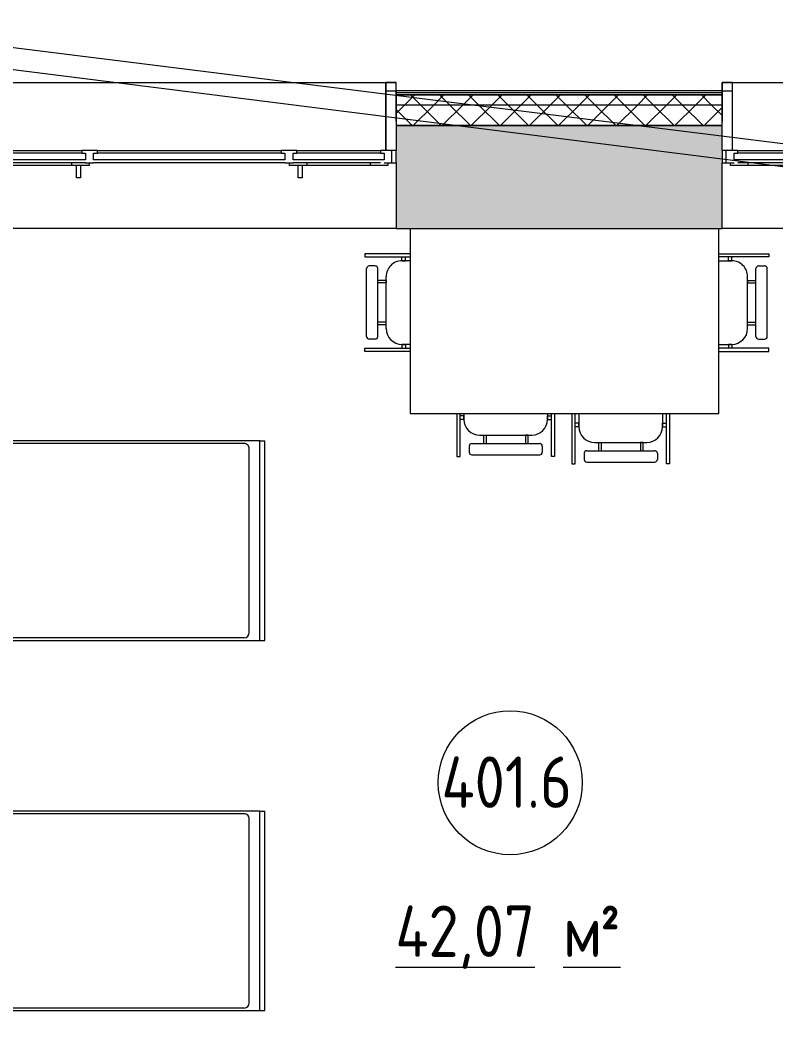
# Model space of a CAD drawing. Header units: millimetres. Extents: x -515342 to 330399, y -224905 to 507333.
# Drawn here: x -362674 to -359001, y 387349 to 392252 of the extents above; entities that cross this region are included whole.
import ezdxf

# ---------------------------------------------------------------- set-up
doc = ezdxf.new("R2010")
doc.units = ezdxf.units.MM
doc.layers.get('0').update_dxf_attribs({"lineweight": 0})
for name, color, linetype, lineweight in [('_ Окна', 7, 'Continuous', 0), ('Витраж', 7, 'Continuous', 0), ('Марки помещений', 7, 'Continuous', 0), ('Мебель', 7, 'Continuous', 0), ('Окна', 7, 'Continuous', 0), ('Стены внутренние', 7, 'Continuous', 0), ('Стены наружные', 7, 'Continuous', 0), ('Стены несущие', 7, 'Continuous', 0), ('Стены отделка', 7, 'Continuous', 0), ('Стены штриховка', 7, 'Continuous', 0), ('экспертиза ДУ', 1, 'Continuous', 0)]:
    doc.layers.add(name, color=color, linetype=linetype, lineweight=lineweight)
doc.styles.add('GOST Common_1', font='', dxfattribs={"width": 0.9, "height": 250})
doc.styles.add('GOST Common_2', font='', dxfattribs={"width": 0.9, "height": 250})
doc.styles.get('GOST Common_1').set_extended_font_data('GOST Common')
doc.styles.get('GOST Common_2').set_extended_font_data('GOST Common')
pattern_1 = [(45, (0, 0), (-70.71068, 70.71068), []), (135, (0, 0), (-70.71068, -70.71068), [])]

# ---------------------------------------------------------------- blocks, each defined once
blk = doc.blocks.new('Окно_ПВХ_3Створки_1Фрамуга-верх - АР_Окно_ОП_1820_h_х1970_3ст2фр-в-9696728-О_АР_П_4__10_050_План 4 этажа')
at = {"layer": '_ Окна'}
for p, q in [((-929, 130), (-1005, 130)), ((-1005, 130), (-1005, 70)), ((-985, 70), (-985, 130)), ((-947, 84), (-947, 116)), ((-947, 116), (-929, 116)), ((-929, 116), (-929, 130)), ((-523, 116), (-929, 116)), ((-447, 130), (-523, 130)), ((-523, 130), (-523, 116)), ((-523, 116), (-505, 116)), ((-505, 116), (-505, 84)), ((-465, 84), (-465, 116)), ((-465, 116), (-447, 116)), ((-447, 116), (-447, 130)), ((447, 116), (-447, 116)), ((523, 130), (447, 130)), ((447, 130), (447, 116)), ((447, 116), (465, 116)), ((465, 116), (465, 84)), ((505, 84), (505, 116)), ((505, 116), (523, 116)), ((523, 116), (523, 130)), ((929, 116), (523, 116)), ((929, 130), (929, 116)), ((1005, 130), (929, 130)), ((929, 116), (947, 116)), ((947, 116), (947, 84)), ((985, 70), (985, 130)), ((1005, 70), (1005, 130)), ((-1005, 70), (-947, 70)), ((-965, 56), (-965, 70)), ((-880, 56), (-965, 56)), ((-505, 84), (-947, 84)), ((-880, 70), (-880, 56)), ((-572, 70), (-572, 56)), ((-487, 56), (-572, 56)), ((-505, 70), (-465, 70)), ((-487, 70), (-487, 56)), ((465, 84), (-465, 84)), ((465, 70), (505, 70)), ((487, 56), (487, 70)), ((572, 56), (487, 56)), ((947, 84), (505, 84)), ((572, 70), (572, 56)), ((880, 70), (880, 56)), ((965, 56), (880, 56)), ((947, 70), (1005, 70)), ((965, 70), (965, 56))]:
    blk.add_line(p, q, dxfattribs=at)
at = {"layer": 'Окна'}
for p, q in [((-929, 130), (-523, 130)), ((-447, 130), (447, 130)), ((523, 130), (929, 130)), ((-505, 70), (-929, 70)), ((-572, 56), (-880, 56)), ((-548.5, -4), (-548.5, 56)), ((-528.5, 56), (-528.5, -4)), ((465, 70), (-465, 70)), ((929, 70), (505, 70)), ((528.5, -4), (528.5, 56)), ((548.5, 56), (548.5, -4)), ((880, 56), (572, 56)), ((-528.5, -4), (-548.5, -4)), ((548.5, -4), (528.5, -4))]:
    blk.add_line(p, q, dxfattribs=at)
blk = doc.blocks.new('Прямоугольный импост - АР_Откос_Металлический_50х330 Белый Левый-9898761-О_АР_П_4__10_050_План 4 этажа')
at = {"layer": 'Витраж'}
blk.add_line((8064.1, 16115), (9974.1, 16115), dxfattribs=at)
blk = doc.blocks.new('Прямоугольный импост - АР_Откос_Металлический_50х330 Белый Левый-V19-О_АР_П_4__10_050_План 4 этажа')
at = {"layer": 'Витраж', "lineweight": 18}
for p, q in [((0, 40), (-50, 40)), ((-50, 40), (-50, -290)), ((-49, -290), (-49, 39)), ((-49, 39), (-1, 39)), ((-1, 39), (-1, -150)), ((0, -150), (0, 40)), ((-1, -150), (0, -150))]:
    blk.add_line(p, q, dxfattribs=at)
blk = doc.blocks.new('Прямоугольный импост - АР_Откос_Металлический_50х330 Белый Правый-V18-О_АР_П_4__10_050_План 4 этажа')
at = {"layer": 'Витраж', "lineweight": 18}
for p, q in [((-50, -290), (-50, 40)), ((-50, 40), (0, 40)), ((-1, 39), (-49, 39)), ((-49, 39), (-49, -290)), ((-1, -150), (-1, 39)), ((0, 40), (0, -150)), ((0, -150), (-1, -150))]:
    blk.add_line(p, q, dxfattribs=at)
blk = doc.blocks.new('СД_Люблино_Фасады_rvt-1-О_АР_П_4__10_050_План 4 этажа')
at = {"layer": 'Стены внутренние'}
h = blk.add_hatch(dxfattribs=at)
h.set_pattern_fill('FP_1', color=256, style=0, pattern_type=2)
h.set_pattern_definition([(45, (0, 0), (-224.5064, 224.5064), []), (45, (224.5, 0), (-224.5064, 224.5064), [396.875, -79.375, 3.353, -76.022])])
h.paths.add_polyline_path([(101337.7, 15405), (101935, 15405), (101935, 15905), (97278.9, 15905), (97278.9, 15405), (101210, 15405)])
h.paths.add_polyline_path([(95268.9, 15405), (95268.9, 15905), (93672.7, 15905), (93672.7, 15405), (95206.9, 15405)])
h.paths.add_polyline_path([(91662.7, 15405), (91662.7, 15905), (90062.5, 15905), (90062.5, 15405), (91375.2, 15405)])
h.paths.add_polyline_path([(88052.5, 15405), (88052.5, 15905), (86472.6, 15905), (86472.6, 15405), (87798.9, 15405)])
h.paths.add_polyline_path([(84462.6, 15405), (84462.6, 15905), (82935.3, 15905), (82935.3, 15405), (84222.6, 15405)])
h.paths.add_polyline_path([(80925.3, 15405), (80925.3, 15905), (79340.3, 15905), (79340.3, 15405), (80901.8, 15405)])
h.paths.add_polyline_path([(77330.3, 15405), (77330.3, 15905), (75739.7, 15905), (75739.7, 15405), (77070.1, 15405)])
h.paths.add_polyline_path([(73729.7, 15405), (73729.7, 15905), (72144.8, 15905), (72144.8, 15405), (73493.8, 15405)])
h.paths.add_polyline_path([(70134.8, 15405), (70134.8, 15905), (68493.6, 15905), (68493.6, 15405), (69917.5, 15405)])
h.paths.add_polyline_path([(66341.2, 15405), (66483.6, 15405), (66483.6, 15905), (64878.6, 15905), (64878.6, 15405), (65319.4, 15405)])
h.paths.add_polyline_path([(62868.6, 15405), (62868.6, 15905), (60500.1, 15905), (60500.1, 15405), (62764.9, 15405)])
h.paths.add_polyline_path([(58090.1, 15405), (58090.1, 15905), (56894.2, 15905), (56894.2, 15405), (57655.9, 15405)])
h.paths.add_polyline_path([(54484.2, 15405), (54484.2, 15905), (51825.9, 15905), (51825.9, 15405), (54079.6, 15405)])
h.paths.add_polyline_path([(49815.9, 15405), (49815.9, 15905), (47243.8, 15905), (47243.8, 15405), (48970.6, 15405)])
h.paths.add_polyline_path([(44833.8, 15405), (44833.8, 15905), (43623.8, 15905), (43623.8, 15405), (44430.3, 15405)])
h.paths.add_polyline_path([(41213.8, 15405), (41213.8, 15905), (38819.5, 15905), (38819.5, 15405), (40796.3, 15405)])
h.paths.add_polyline_path([(36709.1, 15405), (36809.5, 15405), (36809.5, 15905), (35219.5, 15905), (35219.5, 15405), (35687.3, 15405)])
h.paths.add_polyline_path([(33209.5, 15405), (33209.5, 15905), (31619.5, 15905), (31619.5, 15405), (33132.8, 15405)])
h.paths.add_polyline_path([(29609.5, 15405), (29609.5, 15905), (28023.1, 15905), (28023.8, 15405), (29556.5, 15405)])
h.paths.add_polyline_path([(25980.2, 15405), (26013.1, 15405), (26013.1, 15905), (24425.8, 15905), (24425.8, 15405), (25469.3, 15405)])
h.paths.add_polyline_path([(22415.8, 15405), (22415.8, 15905), (20810.9, 15905), (20810.9, 15405), (22403.9, 15405)])
h.paths.add_polyline_path([(18800.9, 15405), (18800.9, 15905), (17210.3, 15905), (17210.3, 15405), (18397.4, 15405)])
h.paths.add_polyline_path([(15200.3, 15405), (15200.3, 15905), (13615.3, 15905), (13615.3, 15405), (14740.4, 15405)])
h.paths.add_polyline_path([(11605.3, 15405), (11605.3, 15905), (10024.1, 15905), (10024.1, 15405), (11201.9, 15405)])
h.paths.add_polyline_path([(8014.1, 15405), (8014.1, 15905), (6409.2, 15905), (6409.2, 15405), (7587.9, 15405)])
h.paths.add_polyline_path([(4399.2, 15405), (4399.2, 15905), (-305, 15905), (-305, 15405), (4011.6, 15405)])
at = {"layer": 'Стены наружные'}
h = blk.add_hatch(dxfattribs=at)
h.set_pattern_fill('FP_2', color=256, style=0, pattern_type=2)
h.set_pattern_definition(pattern_1)
h.paths.add_polyline_path([(102035, 16005), (102085, 16005), (102085, 16055), (97278.9, 16055), (97278.9, 16005), (101082.3, 16005)])
h.paths.add_polyline_path([(95268.9, 16005), (95268.9, 16055), (93672.7, 16055), (93672.7, 16005), (94951.5, 16005)])
h.paths.add_polyline_path([(91662.7, 16005), (91662.7, 16055), (90062.5, 16055), (90062.5, 16005), (90864.3, 16005)])
h.paths.add_polyline_path([(88052.5, 16005), (88052.5, 16055), (86472.6, 16055), (86472.6, 16005), (86777.1, 16005)])
h.paths.add_polyline_path([(84462.6, 16005), (84462.6, 16055), (82935.3, 16055), (82935.3, 16005), (84222.6, 16005)])
h.paths.add_polyline_path([(80925.3, 16005), (80925.3, 16055), (79340.3, 16055), (79340.3, 16005), (80646.3, 16005)])
h.paths.add_polyline_path([(77330.3, 16005), (77330.3, 16055), (75739.7, 16055), (75739.7, 16005), (76559.2, 16005)])
h.paths.add_polyline_path([(73729.7, 16005), (73729.7, 16055), (72144.8, 16055), (72144.8, 16005), (72472, 16005)])
h.paths.add_polyline_path([(70134.8, 16005), (70134.8, 16055), (68493.6, 16055), (68493.6, 16005)])
h.paths.add_polyline_path([(66483.6, 16005), (66483.6, 16055), (64878.6, 16055), (64878.6, 16005), (66341.2, 16005)])
h.paths.add_polyline_path([(62868.6, 16005), (62868.6, 16055), (60500.1, 16055), (60500.1, 16005), (62254, 16005)])
h.paths.add_polyline_path([(58090.1, 16005), (58090.1, 16055), (56894.2, 16055), (56894.2, 16005)])
h.paths.add_polyline_path([(54484.2, 16005), (54484.2, 16055), (51825.9, 16055), (51825.9, 16005), (52036, 16005)])
h.paths.add_polyline_path([(49815.9, 16005), (49815.9, 16055), (47243.8, 16055), (47243.8, 16005), (47948.8, 16005)])
h.paths.add_polyline_path([(43861.7, 16005), (44833.8, 16005), (44833.8, 16055), (43623.8, 16055), (43623.8, 16005)])
h.paths.add_polyline_path([(41213.8, 16005), (41213.8, 16055), (38819.5, 16055), (38819.5, 16005), (40796.3, 16005)])
h.paths.add_polyline_path([(36809.5, 16005), (36809.5, 16055), (35219.5, 16055), (35219.5, 16005), (35687.3, 16005)])
h.paths.add_polyline_path([(33209.5, 16005), (33209.5, 16055), (31619.5, 16055), (31619.5, 16005)])
h.paths.add_polyline_path([(29609.5, 16005), (29609.5, 16055), (28023.1, 16055), (28023.1, 16005), (29556.5, 16005)])
h.paths.add_polyline_path([(26013.1, 16005), (26013.1, 16055), (24425.8, 16055), (24425.8, 16005)])
h.paths.add_polyline_path([(22415.8, 16005), (22415.8, 16055), (20810.9, 16055), (20810.9, 16005)])
h.paths.add_polyline_path([(18800.9, 16005), (18800.9, 16055), (17210.3, 16055), (17210.3, 16005), (18316.7, 16005)])
h.paths.add_polyline_path([(15200.3, 16005), (15200.3, 16055), (13615.3, 16055), (13615.3, 16005)])
h.paths.add_polyline_path([(11605.3, 16005), (11605.3, 16055), (10024.1, 16055), (10024.1, 16005), (11164.2, 16005)])
h.paths.add_polyline_path([(8014.1, 16005), (8014.1, 16055), (6409.2, 16055), (6409.2, 16005), (7587.9, 16005)])
h.paths.add_polyline_path([(4399.2, 16005), (4399.2, 16055), (-405, 16055), (-405, 16005), (2989.8, 16005)])
h = blk.add_hatch(dxfattribs=at)
h.set_pattern_fill('FP_2', color=256, style=0, pattern_type=2)
h.set_pattern_definition(pattern_1)
h.paths.add_polyline_path([(101935, 15905), (102035, 15905), (102035, 16005), (97278.9, 16005), (97278.9, 15905), (101082.3, 15905)])
h.paths.add_polyline_path([(95268.9, 15905), (95268.9, 16005), (93672.7, 16005), (93672.7, 15905), (94951.5, 15905)])
h.paths.add_polyline_path([(91662.7, 15905), (91662.7, 16005), (90062.5, 16005), (90062.5, 15905), (90864.3, 15905)])
h.paths.add_polyline_path([(88052.5, 15905), (88052.5, 16005), (86472.6, 16005), (86472.6, 15905), (86777.1, 15905)])
h.paths.add_polyline_path([(84462.6, 15905), (84462.6, 16005), (82935.3, 16005), (82935.3, 15905), (84222.6, 15905)])
h.paths.add_polyline_path([(80925.3, 15905), (80925.3, 16005), (79340.3, 16005), (79340.3, 15905), (80646.3, 15905)])
h.paths.add_polyline_path([(77330.3, 15905), (77330.3, 16005), (75739.7, 16005), (75739.7, 15905), (76559.2, 15905)])
h.paths.add_polyline_path([(73729.7, 15905), (73729.7, 16005), (72144.8, 16005), (72144.8, 15905), (72472, 15905)])
h.paths.add_polyline_path([(70134.8, 15905), (70134.8, 16005), (68493.6, 16005), (68493.6, 15905)])
h.paths.add_polyline_path([(66341.2, 15905), (66483.6, 15905), (66483.6, 16005), (64878.6, 16005), (64878.6, 15905)])
h.paths.add_polyline_path([(62868.6, 15905), (62868.6, 16005), (60500.1, 16005), (60500.1, 15905), (62254, 15905)])
h.paths.add_polyline_path([(58090.1, 15905), (58090.1, 16005), (56894.2, 16005), (56894.2, 15905)])
h.paths.add_polyline_path([(54484.2, 15905), (54484.2, 16005), (51825.9, 16005), (51825.9, 15905), (52036, 15905)])
h.paths.add_polyline_path([(49815.9, 15905), (49815.9, 16005), (47243.8, 16005), (47243.8, 15905), (47948.8, 15905)])
h.paths.add_polyline_path([(44833.8, 15905), (44833.8, 16005), (43623.8, 16005), (43623.8, 15905), (43861.7, 15905)])
h.paths.add_polyline_path([(41213.8, 15905), (41213.8, 16005), (38819.5, 16005), (38819.5, 15905), (40796.3, 15905)])
h.paths.add_polyline_path([(36809.5, 15905), (36809.5, 16005), (35219.5, 16005), (35219.5, 15905), (35687.3, 15905)])
h.paths.add_polyline_path([(33209.5, 15905), (33209.5, 16005), (31619.5, 16005), (31619.5, 15905)])
h.paths.add_polyline_path([(29556.5, 15905), (29609.5, 15905), (29609.5, 16005), (28023.1, 16005), (28023.1, 15905)])
h.paths.add_polyline_path([(26013.1, 15905), (26013.1, 16005), (24425.8, 16005), (24425.8, 15905)])
h.paths.add_polyline_path([(22415.8, 15905), (22415.8, 16005), (20810.9, 16005), (20810.9, 15905)])
h.paths.add_polyline_path([(18800.9, 15905), (18800.9, 16005), (17210.3, 16005), (17210.3, 15905), (18316.7, 15905)])
h.paths.add_polyline_path([(15200.3, 15905), (15200.3, 16005), (13615.3, 16005), (13615.3, 15905)])
h.paths.add_polyline_path([(11605.3, 15905), (11605.3, 16005), (10024.1, 16005), (10024.1, 15905), (11164.2, 15905)])
h.paths.add_polyline_path([(8014.1, 15905), (8014.1, 16005), (6409.2, 16005), (6409.2, 15905), (7587.9, 15905)])
h.paths.add_polyline_path([(4399.2, 15905), (4399.2, 16005), (-305, 16005), (-305, 15905), (2989.8, 15905)])
at = {"layer": 'Стены внутренние'}
for p, q in [((13566.2, 16075), (13614.5, 16075)), ((15201.1, 16075), (15249.4, 16075)), ((13615.3, 15405), (11605.3, 15405)), ((17210.3, 15405), (15200.3, 15405))]:
    blk.add_line(p, q, dxfattribs=at)
at = {"layer": 'Стены несущие'}
for p, q in [((13615.3, 15905), (13615.3, 15785)), ((15200.3, 15905), (13615.3, 15905)), ((13615.3, 15905), (15200.3, 15905)), ((15200.3, 15785), (15200.3, 15905)), ((13615.3, 15725), (13615.3, 15405)), ((15200.3, 15405), (15200.3, 15725)), ((13615.3, 15405), (15200.3, 15405))]:
    blk.add_line(p, q, dxfattribs=at)
at = {"layer": 'Стены отделка', "lineweight": 9}
for p, q in [((15200.3, 16075), (13615.3, 16075)), ((13615.3, 16075), (13615.3, 16065)), ((13615.3, 16065), (13615.3, 16055)), ((13615.3, 16055), (13615.3, 16005)), ((15200.3, 16065), (15200.3, 16075)), ((15200.3, 16055), (15200.3, 16065)), ((15200.3, 16005), (15200.3, 16055)), ((13615.3, 16005), (13615.3, 15905)), ((15200.3, 15905), (15200.3, 16005))]:
    blk.add_line(p, q, dxfattribs=at)
at = {"layer": 'Стены штриховка'}
for p, q in [((15200.3, 16065), (13615.3, 16065)), ((15200.3, 16055), (13615.3, 16055)), ((13615.3, 16055), (15200.3, 16055)), ((15200.3, 16005), (13615.3, 16005))]:
    blk.add_line(p, q, dxfattribs=at)
at = {"layer": 'Витраж', "lineweight": 9}
for name, p in [('Прямоугольный импост - АР_Откос_Металлический_50х330 Белый Левый-9898761-О_АР_П_4__10_050_План 4 этажа', (3591.2, 0)), ('Прямоугольный импост - АР_Откос_Металлический_50х330 Белый Левый-V19-О_АР_П_4__10_050_План 4 этажа', (13615.3, 16075)), ('Прямоугольный импост - АР_Откос_Металлический_50х330 Белый Левый-9898761-О_АР_П_4__10_050_План 4 этажа', (7186.1, 0))]:
    blk.add_blockref(name, p, dxfattribs=at)
at = {"layer": 'Витраж', "lineweight": 9, "extrusion": (0, 0, -1)}
blk.add_blockref('Прямоугольный импост - АР_Откос_Металлический_50х330 Белый Правый-V18-О_АР_П_4__10_050_План 4 этажа', (-15200.3, 16075), dxfattribs=at)
at = {"layer": 'Окна', "lineweight": 9}
for p in [(12610.3, 15655), (16205.3, 15655)]:
    blk.add_blockref('Окно_ПВХ_3Створки_1Фрамуга-верх - АР_Окно_ОП_1820_h_х1970_3ст2фр-в-9696728-О_АР_П_4__10_050_План 4 этажа', p, dxfattribs=at)
blk = doc.blocks.new('Кровать-Больница - 0970 x 2100 мм-V41-О_АР_П_4__10_050_План 4 этажа')
at = {"layer": 'Мебель'}
for p, q in [((-76.5, 659), (-76.5, 633.6)), ((-76.5, 659), (893.5, 659)), ((893.5, 659), (893.5, 633.6)), ((-76.5, 633.6), (-76.5, -1415.6)), ((-76.5, 633.6), (893.5, 633.6)), ((893.5, -1415.6), (893.5, 633.6)), ((-63.8, -1339.4), (-63.8, 557.4)), ((-38.4, 582.8), (855.4, 582.8)), ((880.8, -1339.4), (880.8, 557.4)), ((108.5, 506.6), (108.5, 206.6)), ((108.5, 506.6), (708.5, 506.6)), ((708.5, 506.6), (708.5, 206.6)), ((880.8, 201.8), (-63.8, 45.1)), ((108.5, 206.6), (708.5, 206.6)), ((-38.4, -1364.8), (855.4, -1364.8)), ((-76.5, -1415.6), (-76.5, -1441)), ((-76.5, -1415.6), (893.5, -1415.6)), ((893.5, -1415.6), (893.5, -1441)), ((-76.5, -1441), (893.5, -1441))]:
    blk.add_line(p, q, dxfattribs=at)
for centre, start, end in [((-38.4, 557.4), 90, 180), ((855.4, 557.4), 360, 90), ((-38.4, -1339.4), 180, 270), ((855.4, -1339.4), 270, 0)]:
    blk.add_arc(centre, 25.4, start, end, dxfattribs=at)
blk = doc.blocks.new('Стул-Штабель - Стул-Штабель-8766705-О_АР_П_4__10_050_План 4 этажа')
at = {"layer": 'Мебель'}
for p, q in [((-416.6, 108.9), (-416.6, -134.5)), ((-401.3, -134.5), (-401.3, 108.9)), ((-382.2, 108.9), (-382.2, 45.4)), ((24.2, 108.9), (24.2, 45.4)), ((43.2, -134.5), (43.2, 108.9)), ((58.6, 108.9), (58.6, -134.5)), ((-401.3, 45.4), (-401.3, 62.4)), ((-382.2, 62.4), (-401.3, 62.4)), ((-382.2, 45.4), (-382.2, 62.4)), ((24.2, 62.4), (43.2, 62.4)), ((24.2, 45.4), (24.2, 62.4)), ((43.2, 45.4), (43.2, 62.4)), ((-382.2, 45.4), (-401.3, 45.4)), ((24.2, 45.4), (43.2, 45.4)), ((-306, -30.8), (-52, -30.8)), ((-286.9, -30.8), (-286.9, -71.4)), ((-286.9, -30.8), (-274.2, -30.8)), ((-274.2, -30.8), (-274.2, -71.4)), ((-83.8, -30.8), (-83.8, -71.4)), ((-71.1, -30.8), (-83.8, -30.8)), ((-71.1, -30.8), (-71.1, -71.4)), ((-356.8, -84.1), (-356.8, -113.6)), ((-344.1, -71.4), (-13.9, -71.4)), ((-1.2, -84.1), (-1.2, -113.6)), ((-416.6, -134.5), (-401.3, -134.5)), ((-344.1, -126.3), (-13.9, -126.3)), ((58.6, -134.5), (43.2, -134.5))]:
    blk.add_line(p, q, dxfattribs=at)
for centre, radius, start, end in [((-306, 45.4), 76.2, 180, 270), ((-52, 45.4), 76.2, 270, 0), ((-344.1, -84.1), 12.7, 90, 180), ((-13.9, -84.1), 12.7, 360, 90), ((-344.1, -113.6), 12.7, 180, 270), ((-13.9, -113.6), 12.7, 270, 0)]:
    blk.add_arc(centre, radius, start, end, dxfattribs=at)
blk = doc.blocks.new('Стол-Прямоугольный - 1500х900 мм-8945547-О_АР_П_4__10_050_План 4 этажа')
at = {"layer": 'Мебель'}
for p, q in [((-750, 450), (-750, -450)), ((750, -450), (750, 450)), ((-750, -450), (750, -450))]:
    blk.add_line(p, q, dxfattribs=at)
blk = doc.blocks.new('Стул-Штабель - Стул-Штабель-V37-О_АР_П_4__10_050_План 4 этажа')
at = {"layer": 'Мебель'}
for p, q in [((-416.6, 73.9), (-416.6, -134.5)), ((-401.3, -134.5), (-401.3, 73.9)), ((-401.3, 45.4), (-401.3, 62.4)), ((-382.2, 62.4), (-401.3, 62.4)), ((-382.2, 73.9), (-382.2, 45.4)), ((-382.2, 45.4), (-382.2, 62.4)), ((24.2, 73.9), (24.2, 45.4)), ((24.2, 62.4), (43.2, 62.4)), ((24.2, 45.4), (24.2, 62.4)), ((43.2, -134.5), (43.2, 73.9)), ((43.2, 45.4), (43.2, 62.4)), ((58.6, 73.9), (58.6, -134.5)), ((-382.2, 45.4), (-401.3, 45.4)), ((24.2, 45.4), (43.2, 45.4)), ((-306, -30.8), (-52, -30.8)), ((-286.9, -30.8), (-286.9, -71.4)), ((-286.9, -30.8), (-274.2, -30.8)), ((-274.2, -30.8), (-274.2, -71.4)), ((-83.8, -30.8), (-83.8, -71.4)), ((-71.1, -30.8), (-83.8, -30.8)), ((-71.1, -30.8), (-71.1, -71.4)), ((-356.8, -84.1), (-356.8, -113.6)), ((-344.1, -71.4), (-13.9, -71.4)), ((-1.2, -84.1), (-1.2, -113.6)), ((-416.6, -134.5), (-401.3, -134.5)), ((-344.1, -126.3), (-13.9, -126.3)), ((58.6, -134.5), (43.2, -134.5))]:
    blk.add_line(p, q, dxfattribs=at)
for centre, radius, start, end in [((-306, 45.4), 76.2, 180, 270), ((-52, 45.4), 76.2, 270, 0), ((-344.1, -84.1), 12.7, 90, 180), ((-13.9, -84.1), 12.7, 360, 90), ((-344.1, -113.6), 12.7, 180, 270), ((-13.9, -113.6), 12.7, 270, 0)]:
    blk.add_arc(centre, radius, start, end, dxfattribs=at)
blk = doc.blocks.new('Стул-Штабель - Стул-Штабель-V38-О_АР_П_4__10_050_План 4 этажа')
at = {"layer": 'Мебель'}
for p, q in [((-416.6, -85.9), (-416.6, 134.5)), ((-416.6, 134.5), (-401.3, 134.5)), ((-401.3, 134.5), (-401.3, -85.9)), ((-356.8, 84.1), (-356.8, 113.6)), ((-344.1, 126.3), (-13.9, 126.3)), ((-1.2, 84.1), (-1.2, 113.6)), ((43.2, 134.5), (43.2, -85.9)), ((58.6, 134.5), (43.2, 134.5)), ((58.6, -85.9), (58.6, 134.5)), ((-344.1, 71.4), (-13.9, 71.4)), ((-286.9, 30.8), (-286.9, 71.4)), ((-274.2, 30.8), (-274.2, 71.4)), ((-83.8, 30.8), (-83.8, 71.4)), ((-71.1, 30.8), (-71.1, 71.4)), ((-306, 30.8), (-52, 30.8)), ((-286.9, 30.8), (-274.2, 30.8)), ((-71.1, 30.8), (-83.8, 30.8)), ((-401.3, -45.4), (-401.3, -62.4)), ((-382.2, -45.4), (-401.3, -45.4)), ((-382.2, -45.4), (-382.2, -62.4)), ((-382.2, -85.9), (-382.2, -45.4)), ((24.2, -45.4), (24.2, -62.4)), ((24.2, -45.4), (43.2, -45.4)), ((24.2, -85.9), (24.2, -45.4)), ((43.2, -45.4), (43.2, -62.4)), ((-382.2, -62.4), (-401.3, -62.4)), ((24.2, -62.4), (43.2, -62.4))]:
    blk.add_line(p, q, dxfattribs=at)
for centre, radius, start, end in [((-344.1, 113.6), 12.7, 90, 180), ((-13.9, 113.6), 12.7, 360, 90), ((-344.1, 84.1), 12.7, 180, 270), ((-13.9, 84.1), 12.7, 270, 0), ((-306, -45.4), 76.2, 90, 180), ((-52, -45.4), 76.2, 360, 90)]:
    blk.add_arc(centre, radius, start, end, dxfattribs=at)
blk = doc.blocks.new('ASVP_Марка_Помещение_ДваЗначения - Номер Площадь-685795-О_АР_П_4__10_050_План 4 этажа')
at = {"layer": 'Марки помещений'}
blk.add_circle((0, 0), 3.5, dxfattribs=at)

msp = doc.modelspace()

# ---------------------------------------------------------------- linework, layer by layer
at = {"layer": 'экспертиза ДУ'}
msp.add_lwpolyline([(-295273.0567, 383505.3273), (-433576.4427, 400949.3698), (-294399.231, 383607.395)], dxfattribs=at)

# ---------------------------------------------------------------- block references
msp.add_blockref('СД_Люблино_Фасады_rvt-1-О_АР_П_4__10_050_План 4 этажа', (-374461.8897, 375834.4886))
at = {"layer": 'Марки помещений', "xscale": 99.99999999999993, "yscale": 99.99999999999993, "zscale": 99.99999999999993}
msp.add_blockref('ASVP_Марка_Помещение_ДваЗначения - Номер Площадь-685795-О_АР_П_4__10_050_План 4 этажа', (-360291.544, 388545.0714), dxfattribs=at)
at = {"layer": 'Мебель'}
for name, p in [('Стол-Прямоугольный - 1500х900 мм-8945547-О_АР_П_4__10_050_План 4 этажа', (-360027.6196, 390789.4886)), ('Стул-Штабель - Стул-Штабель-V37-О_АР_П_4__10_050_План 4 этажа', (-360134.3413, 390265.5571)), ('Стул-Штабель - Стул-Штабель-8766705-О_АР_П_4__10_050_План 4 этажа', (-359575.3102, 390230.5571))]:
    msp.add_blockref(name, p, dxfattribs=at)
for name, p, rotation in [('Стул-Штабель - Стул-Штабель-V38-О_АР_П_4__10_050_План 4 этажа', (-360863.56, 391058.5377), 89.99999999999972), ('Стул-Штабель - Стул-Штабель-8766705-О_АР_П_4__10_050_План 4 этажа', (-359168.6882, 391058.5377), 90.00000000000031), ('Кровать-Больница - 0970 x 2100 мм-V41-О_АР_П_4__10_050_План 4 этажа', (-362924.9528, 389313.3882), 89.99999999999993), ('Кровать-Больница - 0970 x 2100 мм-V41-О_АР_П_4__10_050_План 4 этажа', (-362924.9528, 387513.3882), 89.99999999999993)]:
    msp.add_blockref(name, p, dxfattribs=dict(at, rotation=rotation))

# ---------------------------------------------------------------- texts
at = {"layer": 'Марки помещений', "char_height": 250, "attachment_point": 1}
for s, insert, width, style in [('401.6', (-360625.9012, 388672.7965), 822.531375, 'GOST Common_1'), ('\\L42,07 ', (-360849.9875, 387948.266), 988.480687, 'GOST Common_1'), ('\\L\\fGOST Common|b0|i0|c238|p34|;\\W.9;\\L²', (-359855.8156, 387948.266), 165.949312, 'GOST Common_2'), ('\\L\\fGOST Common|b0|i0|c204|p34|;\\W.9;\\Lм', (-360034.4093, 387948.266), 216.455625, 'GOST Common_1')]:
    msp.add_mtext(s, dxfattribs=dict(at, insert=insert, width=width, style=style))

doc.saveas('drawing.dxf')
